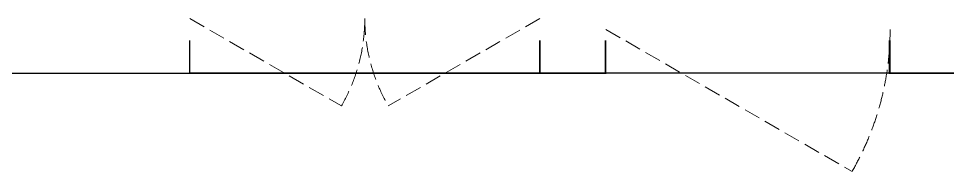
# Model space of a CAD drawing. Extents: x 2803505 to 5851001, y -1372902 to 24339.
# Drawn here: x 3825280 to 3829528, y -710023 to -709323 of the extents above; entities that cross this region are included whole.
import ezdxf

# ---------------------------------------------------------------- set-up
doc = ezdxf.new("R2010")
doc.units = 0
doc.header["$LTSCALE"] = 1000
doc.header["$MEASUREMENT"] = 0
doc.linetypes.add('DASH', pattern=[0.35, 0.25, -0.1])
doc.layers.get('0').update_dxf_attribs({"linetype": 'CONTINUOUS'})
doc.layers.add('!!电气', color=1, linetype='CONTINUOUS')
doc.layers.add('看线', color=185, linetype='CONTINUOUS')
doc.layers.add('WINDOW', color=146, linetype='CONTINUOUS', lineweight=20)

# ---------------------------------------------------------------- blocks, each defined once
blk = doc.blocks.new('A$C1C403CBE')
at = {"color": 252, "const_width": 8}
for points in [[(15050, -100), (15050, -250), (14750, -250), (14750, -100)], [(16650, -100), (16650, -250), (16350, -250), (16350, -100)]]:
    blk.add_lwpolyline(points, dxfattribs=at)
at = {"layer": 'WINDOW', "color": 252, "linetype": 'DASH', "ltscale": 0.3}
for points in [[(13150, 0), (13842.8, -400, 0.131652), (13950, 0)], [(14750, 0), (14057.2, -400, -0.131652), (13950, 0)], [(15051.9, -50), (16177.8, -700, 0.131652), (16351.9, -50)]]:
    blk.add_lwpolyline(points, format="xyb", dxfattribs=at)
at = {"layer": '看线', "color": 252, "ltscale": 0.5}
for points in [[(14750, -100), (14750, -250), (13150, -250), (13150, -100)], [(10250, -250), (14750, -250)], [(16350, -250), (15050, -250)]]:
    blk.add_lwpolyline(points, dxfattribs=at)

msp = doc.modelspace()

# ---------------------------------------------------------------- block references
at = {"layer": '!!电气'}
msp.add_blockref('A$C1C403CBE', (3812913.6, -709322.9), dxfattribs=at)

doc.saveas('drawing.dxf')
